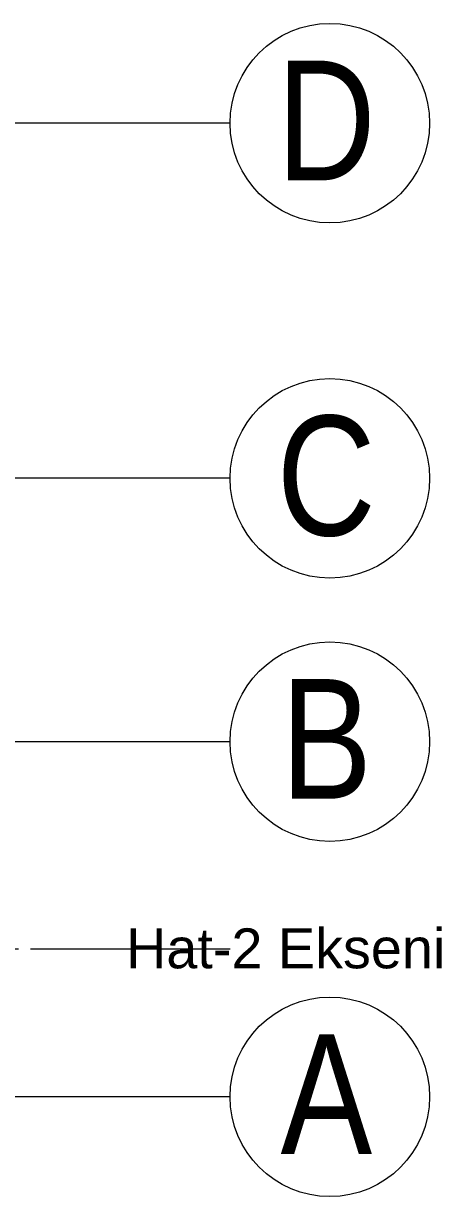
# Model space of a CAD drawing. Header units: metres. Extents: x -201 to 705, y -63 to 42.
# Drawn here: x 25.02 to 35.49, y -23.2 to 6.2 of the extents above; entities that cross this region are included whole.
import ezdxf

# ---------------------------------------------------------------- set-up
doc = ezdxf.new("R2010")
doc.units = ezdxf.units.M
doc.linetypes.add('Grid Line', pattern=[11.1125, 6.35, -1.5875, 1.5875, -1.5875])
doc.linetypes.add('HAT AKSI', pattern=[5.6, 5, -0.3, 0, -0.3])
doc.layers.add('A_GRID', color=7, linetype='Continuous', lineweight=9)
doc.layers.add('A_GRID_BALOON', color=7, linetype='Continuous', lineweight=9)
doc.styles.add('Arial', font='arial.ttf', dxfattribs={"height": 1})
doc.styles.add('Arial Narrow_1', font='ARIALN.TTF', dxfattribs={"height": 3})

# ---------------------------------------------------------------- blocks, each defined once
blk = doc.blocks.new('Grid - Aks Sembolü-236857-_1_13_4_13_ PERON KATI _FFL__ANAHTAR PLAN')
at = {"layer": 'A_GRID_BALOON', "color": 253, "true_color": 0xaaaaaa}
blk.add_circle((0, 0), 0.005, dxfattribs=at)

msp = doc.modelspace()

# ---------------------------------------------------------------- linework, layer by layer
at = {"layer": 'A_GRID', "color": 253, "linetype": 'Grid Line', "true_color": 0xaaaaaa}
for p, q in [((30.197, 3.7), (-195.787, 3.7)), ((30.197, -5.2), (-195.689, -5.2)), ((30.197, -11.8), (-195.689, -11.8)), ((30.197, -20.7), (-195.689, -20.7))]:
    msp.add_line(p, q, dxfattribs=at)
at = {"layer": 'A_GRID', "color": 21, "linetype": 'HAT AKSI', "true_color": 0xffaaaa}
msp.add_line((30.197, -17), (-195.689, -17), dxfattribs=at)

# ---------------------------------------------------------------- block references
at = {"layer": 'A_GRID_BALOON', "color": 253, "true_color": 0xaaaaaa, "xscale": 499.9999999999995, "yscale": 499.9999999999995, "zscale": 499.9999999999995, "rotation": 89.99999999999962}
for p in [(32.697, 3.7), (32.697, -5.2), (32.697, -11.8), (32.697, -20.7)]:
    msp.add_blockref('Grid - Aks Sembolü-236857-_1_13_4_13_ PERON KATI _FFL__ANAHTAR PLAN', p, dxfattribs=at)

# ---------------------------------------------------------------- texts
at = {"layer": 'A_GRID_BALOON', "color": 253, "true_color": 0xaaaaaa, "attachment_point": 1}
for s, insert, char_height, width, style in [('\\fArial Narrow|b0|i0|c162|p34|;D', (31.365, 5.269), 3, 3.04641, 'Arial Narrow_1'), ('\\fArial Narrow|b0|i0|c162|p34|;C', (31.365, -3.631), 3, 3.04641, 'Arial Narrow_1'), ('\\fArial Narrow|b0|i0|c162|p34|;B', (31.463, -10.231), 3, 2.80591, 'Arial Narrow_1'), ('Hat-2 Ekseni', (27.592, -16.48), 1, 9.94092, 'Arial'), ('\\fArial Narrow|b0|i0|c162|p34|;A', (31.463, -19.131), 3, 2.80591, 'Arial Narrow_1')]:
    msp.add_mtext(s, dxfattribs=dict(at, insert=insert, char_height=char_height, width=width, style=style))

doc.saveas('drawing.dxf')
